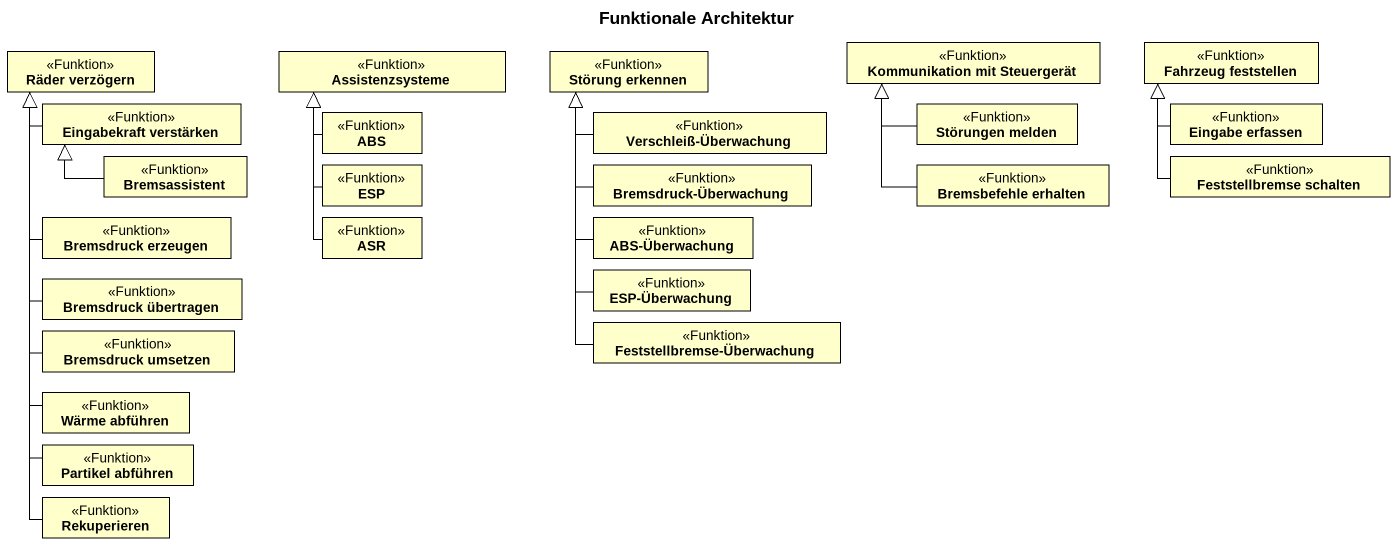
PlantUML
@startuml
title Funktionale Architektur
hide circle
hide empty members
class "Räder verzögern" as Räder_verzögern <<Funktion>>
class Assistenzsysteme <<Funktion>>
class "Störung erkennen" as Störung_erkennen <<Funktion>>
class "Kommunikation mit Steuergerät" as Kommunikation_mit <<Funktion>>
class "Fahrzeug feststellen" as Fahrzeug_feststellen <<Funktion>>
class "Eingabekraft verstärken" as Eingabekraft_verstärken <<Funktion>>
class ABS <<Funktion>>
class "Verschleiß-Überwachung" as Verschleiß_Überwachung <<Funktion>>
class "Störungen melden" as Störungen_melden <<Funktion>>
class "Eingabe erfassen" as Eingabe_erfassen <<Funktion>>
class Bremsassistent <<Funktion>>
class ESP <<Funktion>>
class "Bremsdruck-Überwachung" as Bremsdruck_Überwachung <<Funktion>>
class "Bremsbefehle erhalten" as Bremsbefehle_erhalten <<Funktion>>
class "Feststellbremse schalten" as Feststellbremse_schalten <<Funktion>>
class "Bremsdruck erzeugen" as Bremsdruck_erzeugen <<Funktion>>
class ASR <<Funktion>>
class "ABS-Überwachung" as ABS_Überwachung <<Funktion>>
class "Bremsdruck übertragen" as Bremsdruck_übertragen <<Funktion>>
class "ESP-Überwachung" as ESP_Überwachung <<Funktion>>
class "Bremsdruck umsetzen" as Bremsdruck_umsetzen <<Funktion>>
class "Feststellbremse-Überwachung" as Feststellbremse_Überwachung <<Funktion>>
class "Wärme abführen" as Wärme_abführen <<Funktion>>
class "Partikel abführen" as Partikel_abführen <<Funktion>>
class Rekuperieren <<Funktion>>
Eingabekraft_verstärken -up-|> Räder_verzögern
ABS -up-|> Assistenzsysteme
Verschleiß_Überwachung -up-|> Störung_erkennen
Störungen_melden -up-|> Kommunikation_mit
Eingabe_erfassen -up-|> Fahrzeug_feststellen
Bremsassistent -up-|> Eingabekraft_verstärken
ESP -up-|> Assistenzsysteme
Bremsdruck_Überwachung -up-|> Störung_erkennen
Bremsbefehle_erhalten -up-|> Kommunikation_mit
Feststellbremse_schalten -up-|> Fahrzeug_feststellen
Bremsdruck_erzeugen -up-|> Räder_verzögern
ASR -up-|> Assistenzsysteme
ABS_Überwachung -up-|> Störung_erkennen
Bremsdruck_übertragen -up-|> Räder_verzögern
ESP_Überwachung -up-|> Störung_erkennen
Bremsdruck_umsetzen -up-|> Räder_verzögern
Feststellbremse_Überwachung -up-|> Störung_erkennen
Wärme_abführen -up-|> Räder_verzögern
Partikel_abführen -up-|> Räder_verzögern
Rekuperieren -up-|> Räder_verzögern
@enduml
